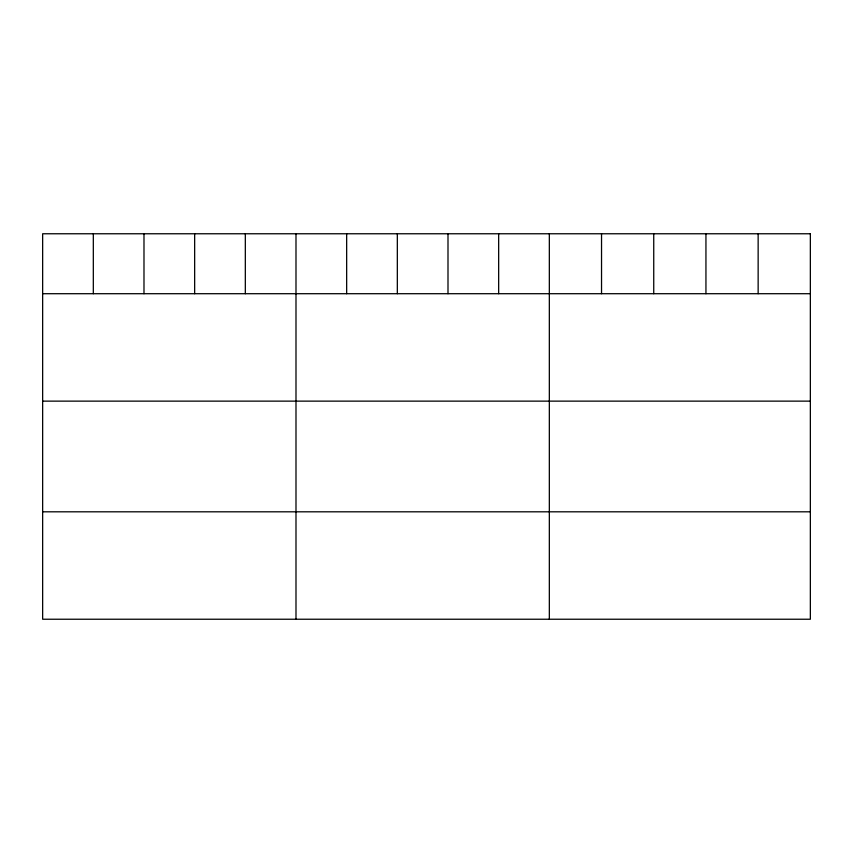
<?xml version="1.0" encoding="UTF-8"?>
<svg xmlns="http://www.w3.org/2000/svg" width="853" height="853" viewBox="0 0 853 853"><rect width="100%" height="100%" fill="white"/><g stroke="black" fill="none" stroke-linecap="round" stroke-linejoin="round"><path stroke-width="1.28" d="M42.65 293.709L810.35 293.709M42.65 401.134L810.35 401.134M42.65 511.811L810.35 511.811M758.146 233.765L758.146 293.709M705.943 233.765L705.943 293.709M653.739 233.765L653.739 293.709M601.536 233.765L601.536 293.709M549.332 233.765L549.332 619.235M498.664 233.765L498.664 293.709M447.996 233.765L447.996 293.709M397.327 233.765L397.327 293.709M346.659 233.765L346.659 293.709M295.991 233.765L295.991 619.235M245.323 233.765L245.323 293.709M194.655 233.765L194.655 293.709M143.986 233.765L143.986 293.709M93.318 233.765L93.318 293.709M810.35 233.765L42.65 233.765L42.65 619.235L810.35 619.235L810.35 233.765"/></g></svg>
